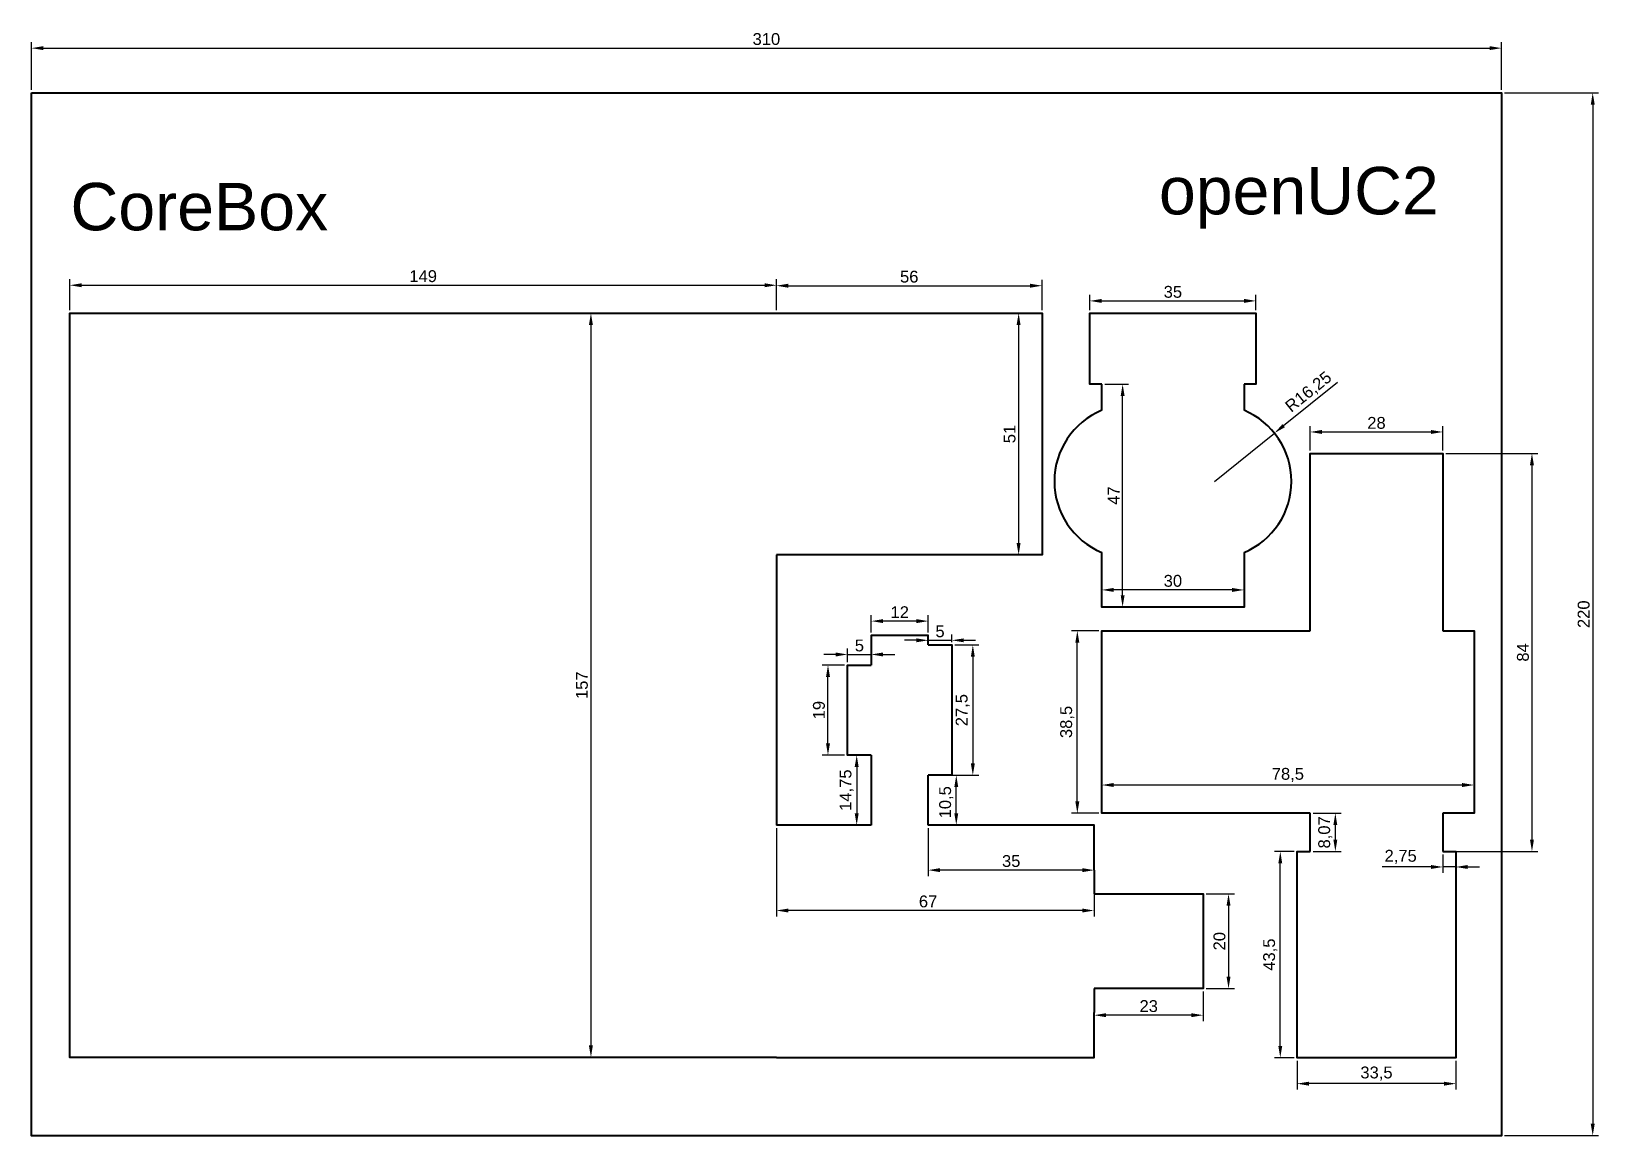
# Model space of a CAD drawing. Header units: millimetres. Extents: x 17827 to 18157, y 12717 to 12950.
import ezdxf

# ---------------------------------------------------------------- set-up
doc = ezdxf.new("R2010")
doc.units = ezdxf.units.MM
doc.styles.get("Standard").update_dxf_attribs({"font": 'arial.ttf'})
doc.dimstyles.new('ISO-25', dxfattribs={"dimtxt": 2.5, "dimasz": 2.5, "dimexe": 1.25, "dimexo": 0.625, "dimtad": 1, "dimtxsty": 'Standard', "dimcen": 2.5, "dimadec": 0, "dimazin": 0, "dimtfac": 1, "dimtmove": 0, "dimatfit": 3, "dimfxl": 1, "dimarcsym": 0})

# ---------------------------------------------------------------- blocks, each defined once
blk = doc.blocks.new('*D1')
at = {"color": 0, "lineweight": -2, "transparency": 16777216}
for p, q in [((17983.35, 12890.17), (17943.6, 12890.17)), ((17944.85, 12887.67), (17944.85, 12735.67)), ((17983.35, 12733.17), (17943.6, 12733.17))]:
    blk.add_line(p, q, dxfattribs=at)
at = {"color": 0, "transparency": 16777216}
for points in [[(17944.43, 12887.67), (17945.26, 12887.67), (17944.85, 12890.17)], [(17944.43, 12735.67), (17945.26, 12735.67), (17944.85, 12733.17)]]:
    blk.add_solid(points, dxfattribs=at)
at = {"layer": 'Defpoints', "color": 0, "transparency": 16777216}
for p in [(17983.97, 12890.17), (17944.85, 12733.17), (17983.97, 12733.17)]:
    blk.add_point(p, dxfattribs=at)
at = {"color": 0, "transparency": 16777216, "insert": (17942.95, 12811.67), "char_height": 2.5, "attachment_point": 5, "rotation": 90}
blk.add_mtext('157', dxfattribs=at)
blk = doc.blocks.new('*D2')
at = {"color": 0, "lineweight": -2, "transparency": 16777216}
for p, q in [((17834.97, 12890.79), (17834.97, 12897.3)), ((17983.97, 12890.79), (17983.97, 12897.3)), ((17837.47, 12896.05), (17981.47, 12896.05))]:
    blk.add_line(p, q, dxfattribs=at)
at = {"color": 0, "transparency": 16777216}
for points in [[(17837.47, 12896.47), (17837.47, 12895.63), (17834.97, 12896.05)], [(17981.47, 12896.47), (17981.47, 12895.63), (17983.97, 12896.05)]]:
    blk.add_solid(points, dxfattribs=at)
at = {"layer": 'Defpoints', "color": 0, "transparency": 16777216}
for p in [(17983.97, 12896.05), (17834.97, 12890.17), (17983.97, 12890.17)]:
    blk.add_point(p, dxfattribs=at)
at = {"color": 0, "transparency": 16777216, "insert": (17909.47, 12897.95), "char_height": 2.5, "attachment_point": 5}
blk.add_mtext('149', dxfattribs=at)
blk = doc.blocks.new('*D3')
at = {"color": 0, "lineweight": -2, "transparency": 16777216}
for p, q in [((17983.97, 12781.54), (17983.97, 12762.9)), ((18050.97, 12781.54), (18050.97, 12762.9)), ((18048.47, 12764.15), (17986.47, 12764.15))]:
    blk.add_line(p, q, dxfattribs=at)
at = {"color": 0, "transparency": 16777216}
for points in [[(17986.47, 12764.56), (17986.47, 12763.73), (17983.97, 12764.15)], [(18048.47, 12764.56), (18048.47, 12763.73), (18050.97, 12764.15)]]:
    blk.add_solid(points, dxfattribs=at)
at = {"layer": 'Defpoints', "color": 0, "transparency": 16777216}
for p in [(17983.97, 12782.17), (18050.97, 12782.17), (17983.97, 12764.15)]:
    blk.add_point(p, dxfattribs=at)
at = {"color": 0, "transparency": 16777216, "insert": (18015.95, 12766.05), "char_height": 2.5, "attachment_point": 5}
blk.add_mtext('67', dxfattribs=at)
blk = doc.blocks.new('*D4')
at = {"color": 0, "lineweight": -2, "transparency": 16777216}
for p, q in [((18050.07, 12890.79), (18050.07, 12894)), ((18085.07, 12890.79), (18085.07, 12894)), ((18052.57, 12892.75), (18082.57, 12892.75))]:
    blk.add_line(p, q, dxfattribs=at)
at = {"color": 0, "transparency": 16777216}
for points in [[(18052.57, 12893.17), (18052.57, 12892.33), (18050.07, 12892.75)], [(18082.57, 12893.17), (18082.57, 12892.33), (18085.07, 12892.75)]]:
    blk.add_solid(points, dxfattribs=at)
at = {"layer": 'Defpoints', "color": 0, "transparency": 16777216}
for p in [(18050.07, 12890.17), (18085.07, 12892.75), (18085.07, 12890.17)]:
    blk.add_point(p, dxfattribs=at)
at = {"color": 0, "transparency": 16777216, "insert": (18067.57, 12894.65), "char_height": 2.5, "attachment_point": 5}
blk.add_mtext('35', dxfattribs=at)
blk = doc.blocks.new('*D5')
at = {"color": 0, "lineweight": -2, "transparency": 16777216}
for p, q in [((17826.85, 12937.27), (17826.85, 12947.32)), ((17829.35, 12946.07), (18134.35, 12946.07)), ((18136.85, 12937.27), (18136.85, 12947.32))]:
    blk.add_line(p, q, dxfattribs=at)
at = {"color": 0, "transparency": 16777216}
for points in [[(17829.35, 12946.49), (17829.35, 12945.66), (17826.85, 12946.07)], [(18134.35, 12946.49), (18134.35, 12945.66), (18136.85, 12946.07)]]:
    blk.add_solid(points, dxfattribs=at)
at = {"layer": 'Defpoints', "color": 0, "transparency": 16777216}
for p in [(18136.85, 12946.07), (17826.85, 12936.65), (18136.85, 12936.65)]:
    blk.add_point(p, dxfattribs=at)
at = {"color": 0, "transparency": 16777216, "insert": (17981.85, 12947.98), "char_height": 2.5, "attachment_point": 5}
blk.add_mtext('310', dxfattribs=at)
blk = doc.blocks.new('*D6')
at = {"color": 0, "lineweight": -2, "transparency": 16777216}
for p, q in [((18137.47, 12936.65), (18157.35, 12936.65)), ((18156.1, 12934.15), (18156.1, 12719.15)), ((18137.47, 12716.65), (18157.35, 12716.65))]:
    blk.add_line(p, q, dxfattribs=at)
at = {"color": 0, "transparency": 16777216}
for points in [[(18155.69, 12934.15), (18156.52, 12934.15), (18156.1, 12936.65)], [(18155.69, 12719.15), (18156.52, 12719.15), (18156.1, 12716.65)]]:
    blk.add_solid(points, dxfattribs=at)
at = {"layer": 'Defpoints', "color": 0, "transparency": 16777216}
for p in [(18136.85, 12936.65), (18136.85, 12716.65), (18156.1, 12716.65)]:
    blk.add_point(p, dxfattribs=at)
at = {"color": 0, "transparency": 16777216, "insert": (18154.2, 12826.65), "char_height": 2.5, "attachment_point": 5, "rotation": 90}
blk.add_mtext('220', dxfattribs=at)
blk = doc.blocks.new('*D7')
at = {"color": 0, "lineweight": -2, "transparency": 16777216}
for p, q in [((18096.5, 12861.22), (18096.5, 12866.35)), ((18099, 12865.1), (18122, 12865.1)), ((18124.5, 12861.22), (18124.5, 12866.35))]:
    blk.add_line(p, q, dxfattribs=at)
at = {"color": 0, "transparency": 16777216}
for points in [[(18099, 12865.52), (18099, 12864.68), (18096.5, 12865.1)], [(18122, 12865.52), (18122, 12864.68), (18124.5, 12865.1)]]:
    blk.add_solid(points, dxfattribs=at)
at = {"layer": 'Defpoints', "color": 0, "transparency": 16777216}
for p in [(18124.5, 12865.1), (18096.5, 12860.59), (18124.5, 12860.59)]:
    blk.add_point(p, dxfattribs=at)
at = {"color": 0, "transparency": 16777216, "insert": (18110.5, 12867), "char_height": 2.5, "attachment_point": 5}
blk.add_mtext('28', dxfattribs=at)
blk = doc.blocks.new('*D8')
at = {"color": 0, "lineweight": -2, "transparency": 16777216}
for p, q in [((18093.75, 12732.47), (18093.75, 12726.37)), ((18127.25, 12732.47), (18127.25, 12726.37)), ((18124.75, 12727.62), (18096.25, 12727.62))]:
    blk.add_line(p, q, dxfattribs=at)
at = {"color": 0, "transparency": 16777216}
for points in [[(18096.25, 12728.03), (18096.25, 12727.2), (18093.75, 12727.62)], [(18124.75, 12728.03), (18124.75, 12727.2), (18127.25, 12727.62)]]:
    blk.add_solid(points, dxfattribs=at)
at = {"layer": 'Defpoints', "color": 0, "transparency": 16777216}
for p in [(18093.75, 12733.09), (18127.25, 12733.09), (18093.75, 12727.62)]:
    blk.add_point(p, dxfattribs=at)
at = {"color": 0, "transparency": 16777216, "insert": (18110.5, 12729.75), "char_height": 2.5, "attachment_point": 5}
blk.add_mtext('33,5', dxfattribs=at)
blk = doc.blocks.new('*D9')
at = {"color": 0, "lineweight": -2, "transparency": 16777216}
for p, q in [((18051.95, 12823.17), (18046.17, 12823.17)), ((18047.42, 12787.17), (18047.42, 12820.67)), ((18051.95, 12784.67), (18046.17, 12784.67))]:
    blk.add_line(p, q, dxfattribs=at)
at = {"color": 0, "transparency": 16777216}
for points in [[(18047, 12820.67), (18047.84, 12820.67), (18047.42, 12823.17)], [(18047, 12787.17), (18047.84, 12787.17), (18047.42, 12784.67)]]:
    blk.add_solid(points, dxfattribs=at)
at = {"layer": 'Defpoints', "color": 0, "transparency": 16777216}
for p in [(18047.42, 12823.17), (18052.57, 12823.17), (18052.57, 12784.67)]:
    blk.add_point(p, dxfattribs=at)
at = {"color": 0, "transparency": 16777216, "insert": (18045.29, 12803.92), "char_height": 2.5, "attachment_point": 5, "rotation": 90}
blk.add_mtext('38,5', dxfattribs=at)
blk = doc.blocks.new('*D10')
at = {"color": 0, "lineweight": -2, "transparency": 16777216}
for p, q in [((18052.57, 12785.29), (18052.57, 12791.87)), ((18128.57, 12790.62), (18055.07, 12790.62)), ((18131.07, 12785.29), (18131.07, 12791.87))]:
    blk.add_line(p, q, dxfattribs=at)
at = {"color": 0, "transparency": 16777216}
for points in [[(18055.07, 12791.04), (18055.07, 12790.2), (18052.57, 12790.62)], [(18128.57, 12791.04), (18128.57, 12790.2), (18131.07, 12790.62)]]:
    blk.add_solid(points, dxfattribs=at)
at = {"layer": 'Defpoints', "color": 0, "transparency": 16777216}
for p in [(18052.57, 12790.62), (18052.57, 12784.67), (18131.07, 12784.67)]:
    blk.add_point(p, dxfattribs=at)
at = {"color": 0, "transparency": 16777216, "insert": (18091.82, 12792.75), "char_height": 2.5, "attachment_point": 5}
blk.add_mtext('78,5', dxfattribs=at)
blk = doc.blocks.new('*D11')
at = {"color": 0, "lineweight": -2, "transparency": 16777216}
for p, q in [((18003.97, 12822.79), (18003.97, 12826.45)), ((18013.47, 12825.2), (18006.47, 12825.2)), ((18015.97, 12822.79), (18015.97, 12826.45))]:
    blk.add_line(p, q, dxfattribs=at)
at = {"color": 0, "transparency": 16777216}
for points in [[(18006.47, 12825.62), (18006.47, 12824.78), (18003.97, 12825.2)], [(18013.47, 12825.62), (18013.47, 12824.78), (18015.97, 12825.2)]]:
    blk.add_solid(points, dxfattribs=at)
at = {"layer": 'Defpoints', "color": 0, "transparency": 16777216}
for p in [(18003.97, 12825.2), (18003.97, 12822.17), (18015.97, 12822.17)]:
    blk.add_point(p, dxfattribs=at)
at = {"color": 0, "transparency": 16777216, "insert": (18009.97, 12827.08), "char_height": 2.5, "attachment_point": 5}
blk.add_mtext('12', dxfattribs=at)
blk = doc.blocks.new('*D12')
at = {"color": 0, "lineweight": -2, "transparency": 16777216}
for p, q in [((18013.47, 12821.15), (18010.97, 12821.15)), ((18015.97, 12820.79), (18015.97, 12822.4)), ((18015.97, 12821.15), (18020.97, 12821.15)), ((18020.97, 12820.79), (18020.97, 12822.4)), ((18023.47, 12821.15), (18025.97, 12821.15))]:
    blk.add_line(p, q, dxfattribs=at)
at = {"color": 0, "transparency": 16777216}
for points in [[(18013.47, 12821.56), (18013.47, 12820.73), (18015.97, 12821.15)], [(18023.47, 12821.56), (18023.47, 12820.73), (18020.97, 12821.15)]]:
    blk.add_solid(points, dxfattribs=at)
at = {"layer": 'Defpoints', "color": 0, "transparency": 16777216}
for p in [(18020.97, 12821.15), (18015.97, 12820.17), (18020.97, 12820.17)]:
    blk.add_point(p, dxfattribs=at)
at = {"color": 0, "transparency": 16777216, "insert": (18018.47, 12823.04), "char_height": 2.5, "attachment_point": 5}
blk.add_mtext('5', dxfattribs=at)
blk = doc.blocks.new('*D13')
at = {"color": 0, "lineweight": -2, "transparency": 16777216}
for p, q in [((17996.47, 12818.16), (17993.97, 12818.16)), ((17998.97, 12816.54), (17998.97, 12819.41)), ((17998.97, 12818.16), (18003.97, 12818.16)), ((18003.97, 12816.54), (18003.97, 12819.41)), ((18006.47, 12818.16), (18008.97, 12818.16))]:
    blk.add_line(p, q, dxfattribs=at)
at = {"color": 0, "transparency": 16777216}
for points in [[(17996.47, 12818.58), (17996.47, 12817.74), (17998.97, 12818.16)], [(18006.47, 12818.58), (18006.47, 12817.74), (18003.97, 12818.16)]]:
    blk.add_solid(points, dxfattribs=at)
at = {"layer": 'Defpoints', "color": 0, "transparency": 16777216}
for p in [(18003.97, 12818.16), (17998.97, 12815.92), (18003.97, 12815.92)]:
    blk.add_point(p, dxfattribs=at)
at = {"color": 0, "transparency": 16777216, "insert": (18001.47, 12820.05), "char_height": 2.5, "attachment_point": 5}
blk.add_mtext('5', dxfattribs=at)
blk = doc.blocks.new('*D14')
at = {"color": 0, "lineweight": -2, "transparency": 16777216}
for p, q in [((18021.6, 12820.17), (18026.63, 12820.17)), ((18025.38, 12817.67), (18025.38, 12795.17)), ((18021.6, 12792.67), (18026.63, 12792.67))]:
    blk.add_line(p, q, dxfattribs=at)
at = {"color": 0, "transparency": 16777216}
for points in [[(18024.97, 12817.67), (18025.8, 12817.67), (18025.38, 12820.17)], [(18024.97, 12795.17), (18025.8, 12795.17), (18025.38, 12792.67)]]:
    blk.add_solid(points, dxfattribs=at)
at = {"layer": 'Defpoints', "color": 0, "transparency": 16777216}
for p in [(18020.97, 12820.17), (18020.97, 12792.67), (18025.38, 12792.67)]:
    blk.add_point(p, dxfattribs=at)
at = {"color": 0, "transparency": 16777216, "insert": (18023.25, 12806.42), "char_height": 2.5, "attachment_point": 5, "rotation": 90}
blk.add_mtext('27,5', dxfattribs=at)
blk = doc.blocks.new('*D15')
at = {"color": 0, "lineweight": -2, "transparency": 16777216}
for p, q in [((17998.35, 12815.92), (17993.59, 12815.92)), ((17994.84, 12799.42), (17994.84, 12813.42)), ((17998.35, 12796.92), (17993.59, 12796.92))]:
    blk.add_line(p, q, dxfattribs=at)
at = {"color": 0, "transparency": 16777216}
for points in [[(17994.42, 12813.42), (17995.26, 12813.42), (17994.84, 12815.92)], [(17994.42, 12799.42), (17995.26, 12799.42), (17994.84, 12796.92)]]:
    blk.add_solid(points, dxfattribs=at)
at = {"layer": 'Defpoints', "color": 0, "transparency": 16777216}
for p in [(17994.84, 12815.92), (17998.97, 12815.92), (17998.97, 12796.92)]:
    blk.add_point(p, dxfattribs=at)
at = {"color": 0, "transparency": 16777216, "insert": (17992.94, 12806.42), "char_height": 2.5, "attachment_point": 5, "rotation": 90}
blk.add_mtext('19', dxfattribs=at)
blk = doc.blocks.new('*D16')
at = {"color": 0, "lineweight": -2, "transparency": 16777216}
for p, q in [((18050.97, 12747.04), (18050.97, 12740.81)), ((18073.97, 12747.04), (18073.97, 12740.81)), ((18071.47, 12742.06), (18053.47, 12742.06))]:
    blk.add_line(p, q, dxfattribs=at)
at = {"color": 0, "transparency": 16777216}
for points in [[(18053.47, 12742.48), (18053.47, 12741.65), (18050.97, 12742.06)], [(18071.47, 12742.48), (18071.47, 12741.65), (18073.97, 12742.06)]]:
    blk.add_solid(points, dxfattribs=at)
at = {"layer": 'Defpoints', "color": 0, "transparency": 16777216}
for p in [(18050.97, 12747.67), (18073.97, 12747.67), (18050.97, 12742.06)]:
    blk.add_point(p, dxfattribs=at)
at = {"color": 0, "transparency": 16777216, "insert": (18062.47, 12743.97), "char_height": 2.5, "attachment_point": 5}
blk.add_mtext('23', dxfattribs=at)
blk = doc.blocks.new('*D17')
at = {"color": 0, "lineweight": -2, "transparency": 16777216}
for p, q in [((18074.6, 12767.67), (18080.55, 12767.67)), ((18079.3, 12765.17), (18079.3, 12750.17)), ((18074.6, 12747.67), (18080.55, 12747.67))]:
    blk.add_line(p, q, dxfattribs=at)
at = {"color": 0, "transparency": 16777216}
for points in [[(18078.89, 12765.17), (18079.72, 12765.17), (18079.3, 12767.67)], [(18078.89, 12750.17), (18079.72, 12750.17), (18079.3, 12747.67)]]:
    blk.add_solid(points, dxfattribs=at)
at = {"layer": 'Defpoints', "color": 0, "transparency": 16777216}
for p in [(18073.97, 12767.67), (18073.97, 12747.67), (18079.3, 12747.67)]:
    blk.add_point(p, dxfattribs=at)
at = {"color": 0, "transparency": 16777216, "insert": (18077.4, 12757.67), "char_height": 2.5, "attachment_point": 5, "rotation": 90}
blk.add_mtext('20', dxfattribs=at)
blk = doc.blocks.new('*D18')
at = {"color": 0, "lineweight": -2, "transparency": 16777216}
for p, q in [((18093.12, 12776.59), (18088.97, 12776.59)), ((18090.22, 12735.59), (18090.22, 12774.09)), ((18093.12, 12733.09), (18088.97, 12733.09))]:
    blk.add_line(p, q, dxfattribs=at)
at = {"color": 0, "transparency": 16777216}
for points in [[(18089.8, 12774.09), (18090.63, 12774.09), (18090.22, 12776.59)], [(18089.8, 12735.59), (18090.63, 12735.59), (18090.22, 12733.09)]]:
    blk.add_solid(points, dxfattribs=at)
at = {"layer": 'Defpoints', "color": 0, "transparency": 16777216}
for p in [(18090.22, 12776.59), (18093.75, 12776.59), (18093.75, 12733.09)]:
    blk.add_point(p, dxfattribs=at)
at = {"color": 0, "transparency": 16777216, "insert": (18088.09, 12754.84), "char_height": 2.5, "attachment_point": 5, "rotation": 90}
blk.add_mtext('43,5', dxfattribs=at)
blk = doc.blocks.new('*D19')
at = {"color": 0, "lineweight": -2, "transparency": 16777216}
for p, q in [((18125.12, 12860.59), (18144.54, 12860.59)), ((18143.29, 12858.09), (18143.29, 12779.09)), ((18125.12, 12776.59), (18144.54, 12776.59))]:
    blk.add_line(p, q, dxfattribs=at)
at = {"color": 0, "transparency": 16777216}
for points in [[(18142.87, 12858.09), (18143.7, 12858.09), (18143.29, 12860.59)], [(18142.87, 12779.09), (18143.7, 12779.09), (18143.29, 12776.59)]]:
    blk.add_solid(points, dxfattribs=at)
at = {"layer": 'Defpoints', "color": 0, "transparency": 16777216}
for p in [(18124.5, 12860.59), (18124.5, 12776.59), (18143.29, 12776.59)]:
    blk.add_point(p, dxfattribs=at)
at = {"color": 0, "transparency": 16777216, "insert": (18141.39, 12818.59), "char_height": 2.5, "attachment_point": 5, "rotation": 90}
blk.add_mtext('84', dxfattribs=at)
blk = doc.blocks.new('*D20')
at = {"color": 0, "lineweight": -2, "transparency": 16777216}
for p, q in [((17983.97, 12890.79), (17983.97, 12897.2)), ((18039.97, 12890.79), (18039.97, 12897.2)), ((17986.47, 12895.95), (18037.47, 12895.95))]:
    blk.add_line(p, q, dxfattribs=at)
at = {"color": 0, "transparency": 16777216}
for points in [[(17986.47, 12896.37), (17986.47, 12895.53), (17983.97, 12895.95)], [(18037.47, 12896.37), (18037.47, 12895.53), (18039.97, 12895.95)]]:
    blk.add_solid(points, dxfattribs=at)
at = {"layer": 'Defpoints', "color": 0, "transparency": 16777216}
for p in [(18039.97, 12895.95), (17983.97, 12890.17), (18039.97, 12890.17)]:
    blk.add_point(p, dxfattribs=at)
at = {"color": 0, "transparency": 16777216, "insert": (18011.97, 12897.85), "char_height": 2.5, "attachment_point": 5}
blk.add_mtext('56', dxfattribs=at)
blk = doc.blocks.new('*D21')
at = {"color": 0, "lineweight": -2, "transparency": 16777216}
for p, q in [((18039.35, 12890.17), (18033.79, 12890.17)), ((18035.04, 12887.67), (18035.04, 12841.67)), ((18039.35, 12839.17), (18033.79, 12839.17))]:
    blk.add_line(p, q, dxfattribs=at)
at = {"color": 0, "transparency": 16777216}
for points in [[(18034.62, 12887.67), (18035.45, 12887.67), (18035.04, 12890.17)], [(18034.62, 12841.67), (18035.45, 12841.67), (18035.04, 12839.17)]]:
    blk.add_solid(points, dxfattribs=at)
at = {"layer": 'Defpoints', "color": 0, "transparency": 16777216}
for p in [(18039.97, 12890.17), (18035.04, 12839.17), (18039.97, 12839.17)]:
    blk.add_point(p, dxfattribs=at)
at = {"color": 0, "transparency": 16777216, "insert": (18033.14, 12864.67), "char_height": 2.5, "attachment_point": 5, "rotation": 90}
blk.add_mtext('51', dxfattribs=at)
blk = doc.blocks.new('*D22')
at = {"color": 0, "lineweight": -2, "transparency": 16777216}
for p, q in [((18053.2, 12875.17), (18058.22, 12875.17)), ((18056.97, 12830.67), (18056.97, 12872.67)), ((18053.2, 12828.17), (18058.22, 12828.17))]:
    blk.add_line(p, q, dxfattribs=at)
at = {"color": 0, "transparency": 16777216}
for points in [[(18056.56, 12872.67), (18057.39, 12872.67), (18056.97, 12875.17)], [(18056.56, 12830.67), (18057.39, 12830.67), (18056.97, 12828.17)]]:
    blk.add_solid(points, dxfattribs=at)
at = {"layer": 'Defpoints', "color": 0, "transparency": 16777216}
for p in [(18052.57, 12875.17), (18056.97, 12875.17), (18052.57, 12828.17)]:
    blk.add_point(p, dxfattribs=at)
at = {"color": 0, "transparency": 16777216, "insert": (18055.1, 12851.67), "char_height": 2.5, "attachment_point": 5, "rotation": 90}
blk.add_mtext('47', dxfattribs=at)
blk = doc.blocks.new('*D23')
at = {"color": 0, "lineweight": -2, "transparency": 16777216}
for p, q in [((18052.57, 12828.79), (18052.57, 12833.03)), ((18080.07, 12831.78), (18055.07, 12831.78)), ((18082.57, 12828.79), (18082.57, 12833.03))]:
    blk.add_line(p, q, dxfattribs=at)
at = {"color": 0, "transparency": 16777216}
for points in [[(18055.07, 12832.19), (18055.07, 12831.36), (18052.57, 12831.78)], [(18080.07, 12832.19), (18080.07, 12831.36), (18082.57, 12831.78)]]:
    blk.add_solid(points, dxfattribs=at)
at = {"layer": 'Defpoints', "color": 0, "transparency": 16777216}
for p in [(18052.57, 12831.78), (18052.57, 12828.17), (18082.57, 12828.17)]:
    blk.add_point(p, dxfattribs=at)
at = {"color": 0, "transparency": 16777216, "insert": (18067.57, 12833.68), "char_height": 2.5, "attachment_point": 5}
blk.add_mtext('30', dxfattribs=at)
blk = doc.blocks.new('*D24')
at = {"color": 0, "lineweight": -2, "transparency": 16777216}
for p, q in [((18102.31, 12875.57), (18090.93, 12866.42)), ((18076.32, 12854.67), (18088.98, 12864.86))]:
    blk.add_line(p, q, dxfattribs=at)
at = {"color": 0, "transparency": 16777216}
blk.add_solid([(18090.67, 12866.75), (18091.19, 12866.1), (18088.98, 12864.86)], dxfattribs=at)
at = {"layer": 'Defpoints', "color": 0, "transparency": 16777216}
for p in [(18088.98, 12864.86), (18076.32, 12854.67)]:
    blk.add_point(p, dxfattribs=at)
at = {"color": 0, "transparency": 16777216, "insert": (18096.26, 12873.44), "char_height": 2.5, "attachment_point": 5, "rotation": 38.8029}
blk.add_mtext('R16,25', dxfattribs=at)
blk = doc.blocks.new('*D25')
at = {"color": 0, "lineweight": -2, "transparency": 16777216}
for p, q in [((18097.12, 12784.67), (18103.08, 12784.67)), ((18101.83, 12779.09), (18101.83, 12782.17)), ((18097.12, 12776.59), (18103.08, 12776.59))]:
    blk.add_line(p, q, dxfattribs=at)
at = {"color": 0, "transparency": 16777216}
for points in [[(18101.41, 12782.17), (18102.24, 12782.17), (18101.83, 12784.67)], [(18101.41, 12779.09), (18102.24, 12779.09), (18101.83, 12776.59)]]:
    blk.add_solid(points, dxfattribs=at)
at = {"layer": 'Defpoints', "color": 0, "transparency": 16777216}
for p in [(18096.5, 12784.67), (18101.83, 12784.67), (18096.5, 12776.59)]:
    blk.add_point(p, dxfattribs=at)
at = {"color": 0, "transparency": 16777216, "insert": (18099.7, 12780.63), "char_height": 2.5, "attachment_point": 5, "rotation": 90}
blk.add_mtext('8,07', dxfattribs=at)
blk = doc.blocks.new('*D26')
at = {"color": 0, "lineweight": -2, "transparency": 16777216}
for p, q in [((18124.5, 12775.97), (18124.5, 12772.08)), ((18127.25, 12775.97), (18127.25, 12772.08)), ((18122, 12773.33), (18111.69, 12773.33)), ((18127.25, 12773.33), (18124.5, 12773.33)), ((18129.75, 12773.33), (18132.25, 12773.33))]:
    blk.add_line(p, q, dxfattribs=at)
at = {"color": 0, "transparency": 16777216}
for points in [[(18122, 12773.75), (18122, 12772.91), (18124.5, 12773.33)], [(18129.75, 12773.75), (18129.75, 12772.91), (18127.25, 12773.33)]]:
    blk.add_solid(points, dxfattribs=at)
at = {"layer": 'Defpoints', "color": 0, "transparency": 16777216}
for p in [(18124.5, 12776.59), (18127.25, 12776.59), (18127.25, 12773.33)]:
    blk.add_point(p, dxfattribs=at)
at = {"color": 0, "transparency": 16777216, "insert": (18115.6, 12775.46), "char_height": 2.5, "attachment_point": 5}
blk.add_mtext('2,75', dxfattribs=at)
blk = doc.blocks.new('*D27')
at = {"color": 0, "lineweight": -2, "transparency": 16777216}
for p, q in [((18003.35, 12796.92), (17999.64, 12796.92)), ((18000.89, 12794.42), (18000.89, 12784.67)), ((18003.35, 12782.17), (17999.64, 12782.17))]:
    blk.add_line(p, q, dxfattribs=at)
at = {"color": 0, "transparency": 16777216}
for points in [[(18000.47, 12794.42), (18001.31, 12794.42), (18000.89, 12796.92)], [(18000.47, 12784.67), (18001.31, 12784.67), (18000.89, 12782.17)]]:
    blk.add_solid(points, dxfattribs=at)
at = {"layer": 'Defpoints', "color": 0, "transparency": 16777216}
for p in [(18003.97, 12796.92), (18000.89, 12782.17), (18003.97, 12782.17)]:
    blk.add_point(p, dxfattribs=at)
at = {"color": 0, "transparency": 16777216, "insert": (17998.76, 12789.54), "char_height": 2.5, "attachment_point": 5, "rotation": 90}
blk.add_mtext('14,75', dxfattribs=at)
blk = doc.blocks.new('*D28')
at = {"color": 0, "lineweight": -2, "transparency": 16777216}
for p, q in [((18016.6, 12792.67), (18023.14, 12792.67)), ((18021.89, 12784.67), (18021.89, 12790.17)), ((18016.6, 12782.17), (18023.14, 12782.17))]:
    blk.add_line(p, q, dxfattribs=at)
at = {"color": 0, "transparency": 16777216}
for points in [[(18021.48, 12790.17), (18022.31, 12790.17), (18021.89, 12792.67)], [(18021.48, 12784.67), (18022.31, 12784.67), (18021.89, 12782.17)]]:
    blk.add_solid(points, dxfattribs=at)
at = {"layer": 'Defpoints', "color": 0, "transparency": 16777216}
for p in [(18015.97, 12792.67), (18021.89, 12792.67), (18015.97, 12782.17)]:
    blk.add_point(p, dxfattribs=at)
at = {"color": 0, "transparency": 16777216, "insert": (18019.77, 12786.98), "char_height": 2.5, "attachment_point": 5, "rotation": 90}
blk.add_mtext('10,5', dxfattribs=at)
blk = doc.blocks.new('*D29')
at = {"color": 0, "lineweight": -2, "transparency": 16777216}
for p, q in [((18015.97, 12781.54), (18015.97, 12771.42)), ((18050.97, 12781.54), (18050.97, 12771.42)), ((18048.47, 12772.67), (18018.47, 12772.67))]:
    blk.add_line(p, q, dxfattribs=at)
at = {"color": 0, "transparency": 16777216}
for points in [[(18018.47, 12773.08), (18018.47, 12772.25), (18015.97, 12772.67)], [(18048.47, 12773.08), (18048.47, 12772.25), (18050.97, 12772.67)]]:
    blk.add_solid(points, dxfattribs=at)
at = {"layer": 'Defpoints', "color": 0, "transparency": 16777216}
for p in [(18015.97, 12782.17), (18050.97, 12782.17), (18015.97, 12772.67)]:
    blk.add_point(p, dxfattribs=at)
at = {"color": 0, "transparency": 16777216, "insert": (18033.47, 12774.57), "char_height": 2.5, "attachment_point": 5}
blk.add_mtext('35', dxfattribs=at)

msp = doc.modelspace()

# ---------------------------------------------------------------- linework, layer by layer
msp.add_line((18050.071, 12875.165), (18052.571, 12875.165))
at = {"lineweight": 40}
for p, q in [((18050.971, 12772.665), (18050.971, 12767.665)), ((18050.971, 12747.665), (18050.971, 12742.665))]:
    msp.add_line(p, q, dxfattribs=at)
msp.add_lwpolyline([(17826.849, 12936.648), (18136.849, 12936.648), (18136.849, 12716.648), (17826.849, 12716.648)], close=True, dxfattribs=at)
for points in [[(17983.971, 12733.165), (17834.971, 12733.165), (17834.971, 12890.165), (17983.971, 12890.165)], [(17983.971, 12890.165), (18039.971, 12890.165), (18039.971, 12839.165), (17983.971, 12839.165)], [(18052.571, 12875.165), (18050.071, 12875.165), (18050.071, 12890.165), (18085.071, 12890.165), (18085.071, 12875.165), (18082.571, 12875.165)], [(18052.571, 12869.672), (18052.571, 12875.165)], [(18082.571, 12875.165), (18082.571, 12869.672)], [(18096.499, 12823.165), (18096.499, 12860.591), (18124.499, 12860.591), (18124.499, 12823.165)], [(17983.971, 12839.165), (17983.971, 12782.165)], [(18082.571, 12839.672), (18082.571, 12828.165), (18052.571, 12828.165), (18052.571, 12839.672)], [(18015.971, 12820.165), (18015.971, 12822.165), (18003.971, 12822.165), (18003.971, 12815.915)], [(18096.499, 12784.665), (18052.571, 12784.665), (18052.571, 12823.165), (18096.499, 12823.165)], [(18124.499, 12823.165), (18131.071, 12823.165), (18131.071, 12784.665), (18124.499, 12784.665)], [(18015.971, 12820.165), (18020.971, 12820.165), (18020.971, 12792.665), (18015.971, 12792.665)], [(18003.971, 12796.915), (17998.971, 12796.915), (17998.971, 12815.915), (18003.971, 12815.915)], [(18003.971, 12796.915), (18003.971, 12782.165)], [(18015.971, 12782.165), (18015.971, 12792.665)], [(18096.499, 12776.591), (18096.499, 12784.665)], [(18124.499, 12784.665), (18124.499, 12776.591)], [(18003.971, 12782.165), (17983.971, 12782.165)], [(18050.971, 12772.665), (18050.971, 12782.165), (18015.971, 12782.165)], [(18124.499, 12776.591), (18127.249, 12776.591), (18127.249, 12733.091), (18093.749, 12733.091), (18093.749, 12776.591), (18096.499, 12776.591)], [(18050.971, 12767.665), (18073.971, 12767.665), (18073.971, 12747.665), (18050.971, 12747.665)], [(17983.971, 12733.165), (18050.971, 12733.165), (18050.971, 12742.665)]]:
    msp.add_lwpolyline(points, dxfattribs=at)
for centre, start, end in [((18058.821, 12854.672), 112.61986, 247.38014), ((18076.321, 12854.672), 292.61986, 67.38014)]:
    msp.add_arc(centre, 16.25, start, end, dxfattribs=at)

# ---------------------------------------------------------------- texts
at = {"insert": (18064.626, 12921.004), "char_height": 10, "width": 60.71521, "attachment_point": 1}
msp.add_mtext('openUC2 ', dxfattribs=at)
at = {"insert": (17835.095, 12917.641), "char_height": 10, "attachment_point": 1}
msp.add_mtext_dynamic_manual_height_columns('CoreBox', width=187.15749, gutter_width=12.5, heights=[0], dxfattribs=at)

# ---------------------------------------------------------------- dimensions: what is measured, and where the dimension line sits
for base, p1, p2, picture, middle in [((18136.849, 12946.075), (17826.849, 12936.648), (18136.849, 12936.648), '*D5', (17981.849, 12947.977)), ((17983.971, 12896.051), (17834.971, 12890.165), (17983.971, 12890.165), '*D2', (17909.471, 12897.952)), ((18039.971, 12895.949), (17983.971, 12890.165), (18039.971, 12890.165), '*D20', (18011.971, 12897.851)), ((18085.071, 12892.749), (18050.071, 12890.165), (18085.071, 12890.165), '*D4', (18067.571, 12894.651)), ((18124.499, 12865.1), (18096.499, 12860.591), (18124.499, 12860.591), '*D7', (18110.499, 12867.001)), ((18052.571, 12831.776), (18082.571, 12828.165), (18052.571, 12828.165), '*D23', (18067.571, 12833.678)), ((18003.971, 12825.201), (18015.971, 12822.165), (18003.971, 12822.165), '*D11', (18009.971, 12827.081)), ((18020.971, 12821.145), (18015.971, 12820.165), (18020.971, 12820.165), '*D12', (18018.471, 12823.041)), ((18003.971, 12818.158), (17998.971, 12815.915), (18003.971, 12815.915), '*D13', (18001.471, 12820.055)), ((18015.971, 12772.667), (18050.971, 12782.165), (18015.971, 12782.165), '*D29', (18033.471, 12774.569)), ((18093.749, 12727.618), (18127.249, 12733.091), (18093.749, 12733.091), '*D8', (18110.499, 12729.745))]:
    dim = msp.add_linear_dim(base=base, p1=p1, p2=p2, dimstyle='ISO-25')
    dim.commit()
    dim.dimension.update_dxf_attribs({"geometry": picture, "text_midpoint": middle})
for base, p1, p2, picture, middle in [((18156.103, 12716.648), (18136.849, 12936.648), (18136.849, 12716.648), '*D6', (18156.103, 12826.648)), ((17944.848, 12733.165), (17983.971, 12890.165), (17983.971, 12733.165), '*D1', (17944.848, 12811.665)), ((18143.287, 12776.591), (18124.499, 12860.591), (18124.499, 12776.591), '*D19', (18143.287, 12818.591)), ((17994.84, 12815.915), (17998.971, 12796.915), (17998.971, 12815.915), '*D15', (17994.84, 12806.415)), ((18021.894, 12792.665), (18015.971, 12782.165), (18015.971, 12792.665), '*D28', (18021.894, 12786.976))]:
    dim = msp.add_linear_dim(base=base, p1=p1, p2=p2, angle=90, dimstyle='ISO-25')
    dim.commit()
    dim.dimension.update_dxf_attribs({"geometry": picture, "text_midpoint": middle, "dimtype": 160})
for base, p1, p2, picture, middle in [((18035.037, 12839.165), (18039.971, 12890.165), (18039.971, 12839.165), '*D21', (18033.135, 12864.665)), ((18056.972, 12875.165), (18052.571, 12828.165), (18052.571, 12875.165), '*D22', (18055.097, 12851.665)), ((18047.42, 12823.165), (18052.571, 12784.665), (18052.571, 12823.165), '*D9', (18045.292, 12803.915)), ((18025.382, 12792.665), (18020.971, 12820.165), (18020.971, 12792.665), '*D14', (18023.255, 12806.415)), ((18000.891, 12782.165), (18003.971, 12796.915), (18003.971, 12782.165), '*D27', (17998.764, 12789.54)), ((18101.827, 12784.665), (18096.499, 12776.591), (18096.499, 12784.665), '*D25', (18099.699, 12780.628)), ((18090.216, 12776.591), (18093.749, 12733.091), (18093.749, 12776.591), '*D18', (18088.088, 12754.841))]:
    dim = msp.add_linear_dim(base=base, p1=p1, p2=p2, angle=90, dimstyle='ISO-25')
    dim.commit()
    dim.dimension.update_dxf_attribs({"geometry": picture, "text_midpoint": middle})
dim = msp.add_radius_dim(center=(18076.321, 12854.672), mpoint=(18088.984, 12864.855), dimstyle='ISO-25')
dim.commit()
dim.dimension.update_dxf_attribs({"geometry": '*D24', "text_midpoint": (18096.262, 12873.437)})
for base, p1, p2, picture, middle in [((18052.571, 12790.62), (18131.071, 12784.665), (18052.571, 12784.665), '*D10', (18091.821, 12790.62)), ((17983.971, 12764.146), (18050.971, 12782.165), (17983.971, 12782.165), '*D3', (18015.951, 12764.146)), ((18127.249, 12773.328), (18124.499, 12776.591), (18127.249, 12776.591), '*D26', (18115.596, 12773.328))]:
    dim = msp.add_linear_dim(base=base, p1=p1, p2=p2, dimstyle='ISO-25')
    dim.commit()
    dim.dimension.update_dxf_attribs({"geometry": picture, "text_midpoint": middle, "dimtype": 160})
dim = msp.add_linear_dim(base=(18079.304, 12747.665), p1=(18073.971, 12767.665), p2=(18073.971, 12747.665), angle=90, text='20', dimstyle='ISO-25')
dim.commit()
dim.dimension.update_dxf_attribs({"geometry": '*D17', "text_midpoint": (18077.402, 12757.665)})
dim = msp.add_linear_dim(base=(18050.971, 12742.063), p1=(18073.971, 12747.665), p2=(18050.971, 12747.665), text='23', dimstyle='ISO-25')
dim.commit()
dim.dimension.update_dxf_attribs({"geometry": '*D16', "text_midpoint": (18062.471, 12743.965)})

doc.saveas('drawing.dxf')
